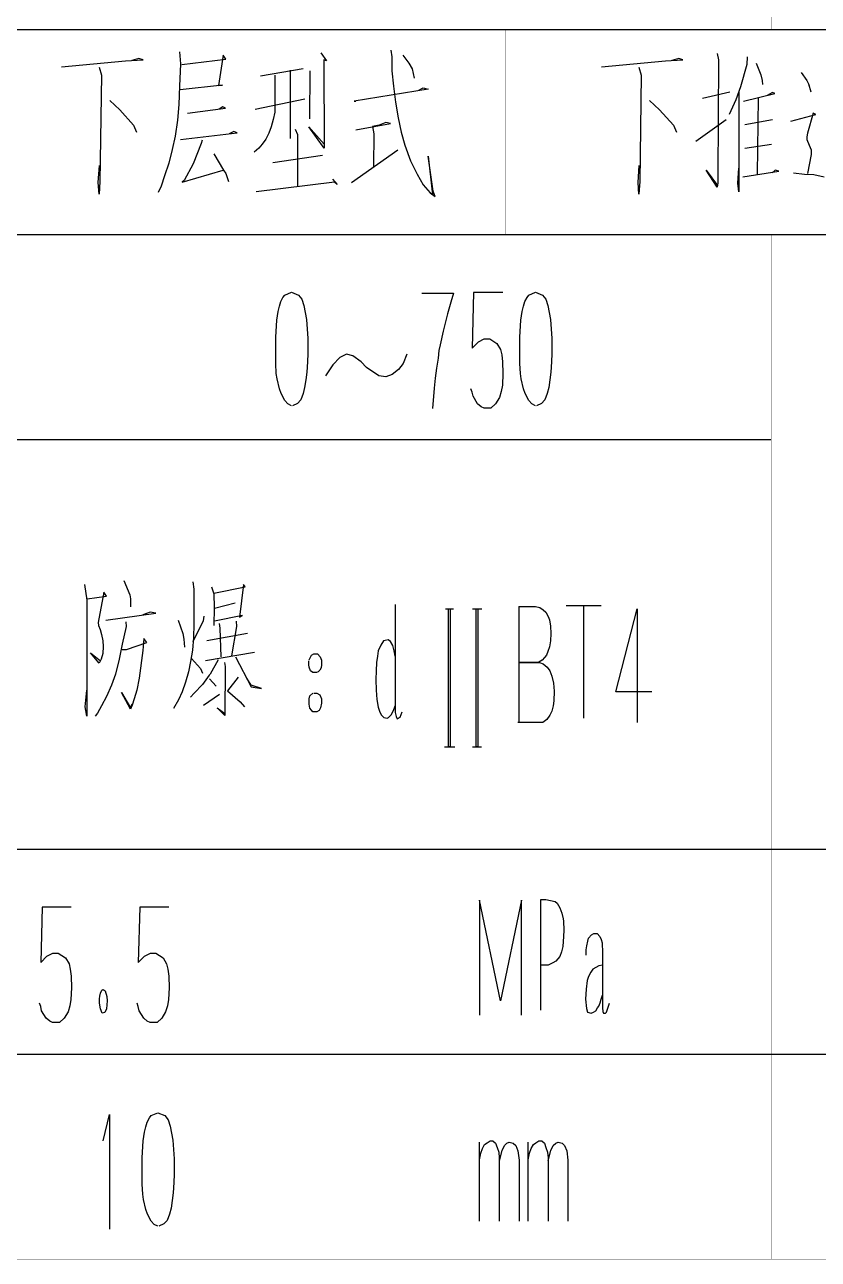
# Model space of a CAD drawing. Extents: x 0 to 2376, y 0 to 3364.
# Drawn here: x 2034 to 2142.4, y 2346.8 to 2515.4 of the extents above; entities that cross this region are included whole.
import ezdxf

# ---------------------------------------------------------------- set-up
doc = ezdxf.new("R2010")
doc.units = 0
doc.header["$MEASUREMENT"] = 0
doc.layers.add('6', color=7, linetype='Continuous')

msp = doc.modelspace()

# ---------------------------------------------------------------- linework, layer by layer
at = {"layer": '6'}
for p, q in [((1616, 2514.79), (2336, 2514.79)), ((2055.17, 2511.74), (2055.33, 2510.09)), ((2074.47, 2511.58), (2075.25, 2510.49)), ((2084.04, 2511.98), (2084.19, 2511.03)), ((2128.6, 2511.51), (2128.81, 2510.64)), ((2039.07, 2509.7), (2047.8, 2510.49)), ((2047.8, 2510.49), (2050.21, 2510.64)), ((2049.63, 2510.8), (2048.69, 2510.56)), ((2050.21, 2510.64), (2049.63, 2510.8)), ((2055.33, 2510.09), (2055.17, 2507.03)), ((2055.49, 2510.02), (2061.5, 2510.72)), ((2061.13, 2511.27), (2060.51, 2507.11)), ((2061.5, 2510.72), (2061.13, 2511.27)), ((2075.25, 2510.49), (2074.89, 2510.64)), ((2074.89, 2510.64), (2074.94, 2498.56)), ((2084.19, 2511.03), (2084.19, 2509.15)), ((2085.66, 2511.27), (2086.49, 2510.17)), ((2086.49, 2510.17), (2086.96, 2509.39)), ((2112.81, 2509.7), (2121.54, 2510.49)), ((2121.54, 2510.49), (2123.94, 2510.64)), ((2123.37, 2510.8), (2122.43, 2510.56)), ((2123.94, 2510.64), (2123.37, 2510.8)), ((2128.81, 2510.64), (2128.7, 2494.8)), ((2132.68, 2510.02), (2131.79, 2506.96)), ((2132.73, 2511.03), (2132.68, 2510.02)), ((2133.93, 2510.17), (2134.56, 2508.6)), ((2044.19, 2509.62), (2044.51, 2508.53)), ((2044.51, 2508.53), (2044.3, 2494.02)), ((2066.26, 2508.45), (2072.06, 2509.47)), ((2068.19, 2508.53), (2068.19, 2504.53)), ((2070.28, 2509.23), (2070.28, 2499.9)), ((2073, 2509.15), (2072.95, 2502.56)), ((2084.19, 2509.15), (2084.4, 2507.03)), ((2086.96, 2509.39), (2087.23, 2508.13)), ((2117.93, 2509.62), (2118.24, 2508.53)), ((2118.24, 2508.53), (2118.03, 2494.02)), ((2134.56, 2508.6), (2134.77, 2507.82)), ((2140.1, 2508.92), (2140.88, 2507.82)), ((2055.17, 2507.03), (2055.07, 2504.53)), ((2061.03, 2507.19), (2055.28, 2506.56)), ((2060.51, 2507.11), (2061.03, 2507.19)), ((2089.16, 2506.64), (2079.02, 2505)), ((2084.4, 2507.03), (2084.66, 2504.84)), ((2087.85, 2506.49), (2088.48, 2506.8)), ((2088.48, 2506.8), (2089.16, 2506.64)), ((2131.79, 2506.96), (2131.16, 2505.15)), ((2131.58, 2506.41), (2131.58, 2492.6)), ((2134.77, 2507.82), (2134.82, 2507.27)), ((2140.88, 2507.82), (2141.2, 2507.19)), ((2141.09, 2507.35), (2141.41, 2506.25)), ((2045.66, 2505.07), (2047.02, 2503.82)), ((2065.53, 2503.9), (2072.32, 2505.31)), ((2079.02, 2505), (2079.28, 2505)), ((2084.66, 2504.84), (2085.03, 2502.72)), ((2119.39, 2505.07), (2120.75, 2503.82)), ((2126.61, 2505.39), (2130.32, 2506.25)), ((2131.16, 2505.15), (2130.27, 2503.19)), ((2132.2, 2505), (2136.49, 2506.02)), ((2134.19, 2505.39), (2134.09, 2495.03)), ((2136.18, 2506.17), (2135.45, 2505.78)), ((2136.49, 2506.02), (2136.18, 2506.17)), ((2047.02, 2503.82), (2048.9, 2501.7)), ((2055.07, 2504.53), (2054.91, 2502.41)), ((2056.27, 2503.35), (2061.45, 2504.05)), ((2061.08, 2504.21), (2060.61, 2503.9)), ((2061.45, 2504.05), (2061.08, 2504.21)), ((2068.19, 2503.51), (2067.98, 2502.49)), ((2068.19, 2504.53), (2068.19, 2503.51)), ((2120.75, 2503.82), (2122.64, 2501.7)), ((2138.69, 2502.25), (2142.09, 2503.19)), ((2141.72, 2503.35), (2140.94, 2500.6)), ((2142.09, 2503.19), (2141.72, 2503.35)), ((2048.9, 2501.7), (2049.32, 2500.76)), ((2054.91, 2502.41), (2054.6, 2500.21)), ((2067.72, 2501.47), (2067.36, 2500.6)), ((2067.98, 2502.49), (2067.72, 2501.47)), ((2074.94, 2498.56), (2072.85, 2501.47)), ((2072.85, 2501.47), (2074.94, 2499.11)), ((2079.28, 2501.07), (2083.98, 2501.94)), ((2082.47, 2501.7), (2081.53, 2501.54)), ((2081.53, 2501.54), (2081.74, 2500.53)), ((2083.36, 2502.09), (2082.47, 2501.7)), ((2083.98, 2501.94), (2083.36, 2502.09)), ((2085.03, 2502.72), (2085.45, 2500.76)), ((2122.64, 2501.7), (2123.05, 2500.76)), ((2125.72, 2499.51), (2129.85, 2502.49)), ((2132.41, 2501.78), (2136.18, 2502.49)), ((2054.6, 2500.21), (2054.18, 2498.41)), ((2055.33, 2499.74), (2063.07, 2500.68)), ((2058.26, 2499.66), (2058.15, 2499.19)), ((2062.6, 2500.84), (2061.97, 2500.53)), ((2063.07, 2500.68), (2062.6, 2500.84)), ((2066.99, 2499.82), (2066.47, 2499.11)), ((2067.36, 2500.6), (2066.99, 2499.82)), ((2070.96, 2501.15), (2071.28, 2500.45)), ((2071.28, 2500.45), (2071.28, 2493.39)), ((2081.74, 2500.53), (2081.68, 2496.05)), ((2085.45, 2500.76), (2085.97, 2498.96)), ((2140.94, 2500.6), (2140.88, 2500.13)), ((2140.88, 2500.13), (2140.88, 2499.74)), ((2140.88, 2499.74), (2141.2, 2498.96)), ((2054.18, 2498.41), (2053.71, 2496.53)), ((2058.15, 2499.19), (2057.06, 2496.45)), ((2066, 2498.56), (2065.37, 2498.02)), ((2066.47, 2499.11), (2066, 2498.56)), ((2078.65, 2493.86), (2084.98, 2498.33)), ((2085.97, 2498.96), (2086.75, 2496.84)), ((2132.41, 2498.56), (2136.02, 2499.11)), ((2141.2, 2498.96), (2141.46, 2498.33)), ((2141.46, 2498.33), (2141.46, 2497.7)), ((2044.09, 2493.86), (2044.25, 2496.21)), ((2053.71, 2496.53), (2053.13, 2494.8)), ((2057.06, 2496.45), (2055.8, 2494.17)), ((2059.88, 2497.78), (2061.19, 2495.58)), ((2067.93, 2496.6), (2074.73, 2497.62)), ((2086.75, 2496.84), (2087.64, 2495.03)), ((2089.84, 2492.68), (2089.16, 2497.47)), ((2089.16, 2497.47), (2089.74, 2492.21)), ((2117.83, 2493.86), (2117.98, 2496.21)), ((2141.46, 2497.7), (2140.94, 2495.11)), ((2053.13, 2494.8), (2052.66, 2493.39)), ((2055.54, 2493.94), (2061.13, 2495.58)), ((2061.19, 2495.58), (2061.5, 2495.11)), ((2061.5, 2495.11), (2061.71, 2494.56)), ((2061.71, 2494.56), (2061.87, 2494.02)), ((2087.64, 2495.03), (2088.48, 2493.54)), ((2128.6, 2493.23), (2127.13, 2495.58)), ((2127.13, 2495.58), (2128.65, 2493.47)), ((2128.7, 2494.8), (2128.7, 2493.78)), ((2131.42, 2493.78), (2131.58, 2495.82)), ((2132.1, 2494.64), (2137.02, 2495.43)), ((2136.54, 2495.58), (2136.13, 2495.19)), ((2137.02, 2495.43), (2136.54, 2495.58)), ((2139.05, 2495.19), (2140.52, 2495.03)), ((2140.52, 2495.03), (2141.83, 2494.96)), ((2141.83, 2494.96), (2143.24, 2494.64)), ((2044.19, 2492.29), (2044.09, 2493.86)), ((2044.3, 2494.02), (2044.19, 2492.29)), ((2052.66, 2493.39), (2052.25, 2492.53)), ((2055.8, 2494.17), (2055.54, 2493.94)), ((2076.35, 2493.94), (2065.63, 2492.6)), ((2076.09, 2494.33), (2076.72, 2493.62)), ((2076.72, 2493.62), (2076.35, 2493.94)), ((2088.48, 2493.54), (2089.42, 2492.45)), ((2117.93, 2492.29), (2117.83, 2493.86)), ((2118.03, 2494.02), (2117.93, 2492.29)), ((2128.7, 2493.78), (2128.6, 2493.23)), ((2131.58, 2492.6), (2131.42, 2493.78)), ((2089.42, 2492.45), (2090.1, 2491.98)), ((2090.1, 2491.98), (2089.84, 2492.68)), ((1736, 2486.79), (2336, 2486.79)), ((2069.03, 2477.63), (2069.31, 2478.19)), ((2069.31, 2478.19), (2069.58, 2478.51)), ((2069.58, 2478.51), (2070.46, 2478.91)), ((2070.46, 2478.91), (2071.41, 2478.51)), ((2071.41, 2478.51), (2071.88, 2477.95)), ((2071.88, 2477.95), (2072.16, 2477.07)), ((2088.29, 2478.75), (2092.61, 2478.75)), ((2092.61, 2478.75), (2092.24, 2477.55)), ((2095.35, 2478.83), (2095.14, 2471.23)), ((2099.33, 2478.83), (2095.35, 2478.83)), ((2102.36, 2477.63), (2102.65, 2478.19)), ((2102.65, 2478.19), (2102.91, 2478.51)), ((2102.91, 2478.51), (2103.8, 2478.91)), ((2103.8, 2478.91), (2104.74, 2478.51)), ((2104.74, 2478.51), (2105.21, 2477.95)), ((2105.21, 2477.95), (2105.5, 2477.07)), ((2068.48, 2475.07), (2068.66, 2476.27)), ((2068.66, 2476.27), (2068.84, 2476.99)), ((2068.84, 2476.99), (2069.03, 2477.63)), ((2072.16, 2477.07), (2072.53, 2475.15)), ((2092.24, 2477.55), (2091.8, 2475.95)), ((2101.81, 2475.07), (2101.99, 2476.27)), ((2101.99, 2476.27), (2102.18, 2476.99)), ((2102.18, 2476.99), (2102.36, 2477.63)), ((2105.5, 2477.07), (2105.86, 2475.15)), ((2068.32, 2472.75), (2068.48, 2475.07)), ((2072.53, 2475.15), (2072.69, 2472.59)), ((2091.8, 2475.95), (2091.17, 2473.55)), ((2101.65, 2472.75), (2101.81, 2475.07)), ((2105.86, 2475.15), (2106.02, 2472.59)), ((2068.32, 2469.95), (2068.32, 2472.75)), ((2091.17, 2473.55), (2090.78, 2471.71)), ((2101.65, 2469.95), (2101.65, 2472.75)), ((2072.69, 2472.59), (2072.69, 2470.51)), ((2090.62, 2470.91), (2090.49, 2469.87)), ((2090.78, 2471.71), (2090.62, 2470.91)), ((2095.14, 2471.23), (2096.01, 2472.11)), ((2096.01, 2472.11), (2096.79, 2472.51)), ((2096.79, 2472.51), (2097.55, 2472.51)), ((2097.55, 2472.51), (2098.54, 2471.87)), ((2098.54, 2471.87), (2099.01, 2471.07)), ((2099.01, 2471.07), (2099.2, 2470.35)), ((2106.02, 2472.59), (2106.02, 2470.51)), ((2068.35, 2469.15), (2068.32, 2469.95)), ((2072.66, 2469.39), (2072.56, 2467.95)), ((2072.69, 2470.51), (2072.66, 2469.39)), ((2077.08, 2469.95), (2076.14, 2468.99)), ((2077.97, 2470.43), (2077.08, 2469.95)), ((2078.86, 2470.19), (2077.97, 2470.43)), ((2080.01, 2469.39), (2078.86, 2470.19)), ((2080.74, 2468.59), (2080.01, 2469.39)), ((2086.23, 2470.43), (2085.71, 2469.15)), ((2090.49, 2469.87), (2090.26, 2468.51)), ((2099.2, 2470.35), (2099.3, 2469.39)), ((2099.3, 2469.39), (2099.35, 2467.79)), ((2101.68, 2469.15), (2101.65, 2469.95)), ((2105.99, 2469.39), (2105.89, 2467.95)), ((2106.02, 2470.51), (2105.99, 2469.39)), ((2068.4, 2467.79), (2068.35, 2469.15)), ((2068.53, 2467.07), (2068.4, 2467.79)), ((2072.56, 2467.95), (2072.43, 2466.91)), ((2076.14, 2468.99), (2075.14, 2467.47)), ((2082.41, 2467.47), (2080.74, 2468.59)), ((2084.24, 2467.63), (2083.35, 2467.31)), ((2085.08, 2468.35), (2084.24, 2467.63)), ((2085.71, 2469.15), (2085.08, 2468.35)), ((2090.26, 2468.51), (2090.1, 2467.15)), ((2099.35, 2467.79), (2099.28, 2466.19)), ((2101.73, 2467.79), (2101.68, 2469.15)), ((2101.86, 2467.07), (2101.73, 2467.79)), ((2105.89, 2467.95), (2105.76, 2466.91)), ((2068.84, 2465.71), (2068.53, 2467.07)), ((2072.27, 2465.87), (2072.06, 2465.07)), ((2072.43, 2466.91), (2072.27, 2465.87)), ((2083.35, 2467.31), (2082.41, 2467.47)), ((2090.1, 2467.15), (2089.94, 2465.79)), ((2099.28, 2466.19), (2099.12, 2465.31)), ((2102.18, 2465.71), (2101.86, 2467.07)), ((2105.6, 2465.87), (2105.39, 2465.07)), ((2105.76, 2466.91), (2105.6, 2465.87)), ((2069.05, 2465.07), (2068.84, 2465.71)), ((2069.58, 2464.11), (2069.05, 2465.07)), ((2071.75, 2464.19), (2071.3, 2463.71)), ((2072.06, 2465.07), (2071.75, 2464.19)), ((2089.94, 2465.79), (2089.73, 2462.99)), ((2095.14, 2465.23), (2094.99, 2465.71)), ((2095.28, 2464.67), (2095.14, 2465.23)), ((2095.9, 2463.63), (2095.28, 2464.67)), ((2098.88, 2464.51), (2098.36, 2463.63)), ((2099.12, 2465.31), (2098.88, 2464.51)), ((2102.39, 2465.07), (2102.18, 2465.71)), ((2102.91, 2464.11), (2102.39, 2465.07)), ((2105.08, 2464.19), (2104.63, 2463.71)), ((2105.39, 2465.07), (2105.08, 2464.19)), ((2069.97, 2463.63), (2069.58, 2464.11)), ((2070.49, 2463.39), (2069.97, 2463.63)), ((2071.3, 2463.71), (2070.6, 2463.39)), ((2096.37, 2463.23), (2095.9, 2463.63)), ((2096.77, 2463.07), (2096.37, 2463.23)), ((2097.71, 2463.07), (2096.77, 2463.07)), ((2098.36, 2463.63), (2097.71, 2463.07)), ((2103.3, 2463.63), (2102.91, 2464.11)), ((2103.82, 2463.39), (2103.3, 2463.63)), ((2104.63, 2463.71), (2103.93, 2463.39)), ((1616, 2458.79), (2136, 2458.79)), ((2042.19, 2438.95), (2042.51, 2436.83)), ((2047.58, 2439.5), (2048.41, 2437.54)), ((2056.99, 2439.34), (2057.15, 2438.32)), ((2063.94, 2438.95), (2063.37, 2434.48)), ((2064.15, 2438.64), (2063.94, 2438.95)), ((2042.56, 2436.99), (2045.22, 2437.38)), ((2044.86, 2437.93), (2044.07, 2433.78)), ((2045.22, 2437.38), (2044.86, 2437.93)), ((2048.41, 2437.54), (2048.47, 2436.99)), ((2057.15, 2438.32), (2057.15, 2435.97)), ((2059.55, 2438.64), (2059.86, 2437.7)), ((2059.86, 2437.78), (2064.15, 2438.64)), ((2059.86, 2437.7), (2059.92, 2435.82)), ((2042.51, 2436.83), (2042.51, 2420.99)), ((2048.47, 2436.99), (2048.47, 2435.89)), ((2057.15, 2435.97), (2057.15, 2433.54)), ((2059.92, 2435.82), (2059.86, 2433.38)), ((2059.97, 2435.74), (2062.79, 2436.44)), ((2084.65, 2436.21), (2084.65, 2421.49)), ((2092.62, 2435.57), (2091.52, 2435.57)), ((2091.94, 2416.77), (2091.94, 2435.57)), ((2092.15, 2435.57), (2092.15, 2416.77)), ((2096.49, 2435.57), (2095.19, 2435.57)), ((2095.71, 2416.77), (2095.71, 2435.57)), ((2095.92, 2435.57), (2095.92, 2416.77)), ((2101.51, 2435.97), (2103.79, 2435.97)), ((2101.56, 2420.13), (2101.56, 2435.97)), ((2103.79, 2435.97), (2104.39, 2435.81)), ((2104.39, 2435.81), (2104.86, 2435.49)), ((2104.86, 2435.49), (2105.22, 2435.17)), ((2112.78, 2436.05), (2108, 2436.05)), ((2110.37, 2436.05), (2110.37, 2420.69)), ((2114.77, 2424.29), (2117.7, 2435.65)), ((2117.7, 2435.65), (2117.7, 2420.13)), ((2045.12, 2434.09), (2051.97, 2435.03)), ((2047.84, 2433.85), (2047.89, 2433.23)), ((2051.19, 2435.19), (2050.19, 2434.8)), ((2051.97, 2435.03), (2051.19, 2435.19)), ((2055, 2434.09), (2055.63, 2432.29)), ((2058.4, 2434.01), (2056.99, 2431.11)), ((2058.51, 2434.64), (2058.4, 2434.01)), ((2063.79, 2434.72), (2059.97, 2433.93)), ((2062.9, 2433.93), (2062.95, 2433.23)), ((2063.37, 2434.48), (2063.79, 2434.72)), ((2105.22, 2435.17), (2105.51, 2434.61)), ((2105.51, 2434.61), (2105.72, 2434.13)), ((2105.72, 2434.13), (2105.83, 2433.25)), ((2044.07, 2433.78), (2044.13, 2433.38)), ((2044.13, 2433.38), (2044.34, 2432.83)), ((2044.34, 2432.83), (2044.54, 2432.13)), ((2044.54, 2432.13), (2044.7, 2431.27)), ((2047.89, 2433.23), (2047.37, 2430.8)), ((2055.63, 2432.29), (2055.79, 2431.5)), ((2057.15, 2433.54), (2057.09, 2431.74)), ((2064.47, 2432.29), (2058.92, 2431.27)), ((2060.6, 2433.62), (2060.7, 2432.99)), ((2060.7, 2432.99), (2060.81, 2429.07)), ((2062.95, 2433.23), (2062.27, 2429.23)), ((2105.83, 2433.25), (2105.88, 2432.29)), ((2105.88, 2432.29), (2105.83, 2431.25)), ((2044.7, 2431.27), (2044.75, 2430.48)), ((2044.75, 2430.48), (2044.7, 2429.54)), ((2047.37, 2430.8), (2046.95, 2428.76)), ((2047.94, 2430.09), (2050.71, 2431.03)), ((2050.3, 2431.58), (2050.19, 2429.93)), ((2050.71, 2431.03), (2050.3, 2431.58)), ((2055.79, 2431.5), (2055.84, 2430.4)), ((2057.09, 2431.74), (2056.94, 2430.01)), ((2082.66, 2430.69), (2082.32, 2429.89)), ((2083.03, 2431.25), (2082.66, 2430.69)), ((2083.26, 2431.33), (2083.03, 2431.25)), ((2083.66, 2431.41), (2083.26, 2431.33)), ((2084.02, 2431.17), (2083.66, 2431.41)), ((2084.31, 2430.61), (2084.02, 2431.17)), ((2084.52, 2429.89), (2084.31, 2430.61)), ((2105.72, 2430.45), (2105.49, 2429.81)), ((2105.83, 2431.25), (2105.72, 2430.45)), ((2044.23, 2428.21), (2043.03, 2429.62)), ((2043.03, 2429.62), (2044.39, 2428.52)), ((2044.49, 2428.76), (2044.23, 2428.21)), ((2044.7, 2429.54), (2044.49, 2428.76)), ((2046.95, 2428.76), (2046.43, 2426.72)), ((2047.37, 2430.09), (2047.94, 2430.09)), ((2050.19, 2429.93), (2049.67, 2426.17)), ((2056.94, 2430.01), (2056.68, 2428.44)), ((2056.83, 2428.83), (2058.03, 2427.5)), ((2058.71, 2428.6), (2065.41, 2429.7)), ((2062.85, 2429.07), (2064.99, 2424.99)), ((2072.88, 2428.69), (2073.2, 2429.33)), ((2073.2, 2429.33), (2073.51, 2429.49)), ((2073.51, 2429.49), (2074.03, 2429.49)), ((2074.03, 2429.49), (2074.4, 2429.09)), ((2074.4, 2429.09), (2074.56, 2428.61)), ((2082.22, 2429.17), (2082.09, 2428.29)), ((2082.32, 2429.89), (2082.22, 2429.17)), ((2084.62, 2429.17), (2084.52, 2429.89)), ((2105.04, 2429.01), (2104.73, 2428.61)), ((2105.3, 2429.33), (2105.04, 2429.01)), ((2105.49, 2429.81), (2105.3, 2429.33)), ((2056.68, 2428.44), (2056.41, 2427.03)), ((2058.03, 2427.5), (2058.3, 2426.87)), ((2060.44, 2428.68), (2059.39, 2426.72)), ((2061.33, 2428.29), (2061.43, 2427.74)), ((2061.43, 2427.74), (2061.38, 2421.07)), ((2072.83, 2427.97), (2072.83, 2428.53)), ((2072.88, 2427.65), (2072.83, 2427.97)), ((2073.09, 2427.17), (2072.88, 2427.65)), ((2073.41, 2426.93), (2073.09, 2427.17)), ((2074.35, 2427.25), (2074.14, 2427.01)), ((2074.51, 2427.57), (2074.35, 2427.25)), ((2074.56, 2427.97), (2074.51, 2427.57)), ((2074.56, 2428.61), (2074.56, 2427.97)), ((2082.03, 2427.17), (2082.01, 2425.97)), ((2082.09, 2428.29), (2082.03, 2427.17)), ((2104.18, 2428.29), (2101.67, 2428.29)), ((2101.67, 2428.29), (2104.36, 2428.29)), ((2104.26, 2428.37), (2104.18, 2428.29)), ((2104.73, 2428.61), (2104.26, 2428.37)), ((2104.36, 2428.29), (2104.86, 2428.13)), ((2104.86, 2428.13), (2105.38, 2427.65)), ((2105.38, 2427.65), (2105.75, 2427.17)), ((2105.75, 2427.17), (2106.03, 2426.45)), ((2046.43, 2426.72), (2045.9, 2425.23)), ((2049.67, 2426.17), (2049.36, 2424.52)), ((2056, 2425.62), (2055.53, 2424.29)), ((2056.41, 2427.03), (2056, 2425.62)), ((2059.24, 2426.56), (2058.3, 2425.31)), ((2059.39, 2426.72), (2059.24, 2426.56)), ((2059.29, 2426.09), (2060.18, 2425.07)), ((2063.21, 2426.32), (2061.75, 2424.44)), ((2064.99, 2425.23), (2064.36, 2426.17)), ((2073.88, 2426.93), (2073.41, 2426.93)), ((2074.14, 2427.01), (2073.88, 2426.93)), ((2082.01, 2425.97), (2082.06, 2424.53)), ((2106.03, 2426.45), (2106.24, 2425.49)), ((2106.24, 2425.49), (2106.35, 2424.37)), ((2042.3, 2422.25), (2042.51, 2424.52)), ((2045.9, 2425.23), (2045.22, 2423.66)), ((2048.47, 2421.93), (2047.26, 2424.21)), ((2047.26, 2424.21), (2048.47, 2422.09)), ((2049.36, 2424.52), (2048.99, 2423.34)), ((2055.53, 2424.29), (2055.05, 2423.19)), ((2057.2, 2424.13), (2056.68, 2423.58)), ((2058.3, 2425.31), (2057.2, 2424.13)), ((2058.45, 2422.48), (2060.65, 2423.97)), ((2061.75, 2424.44), (2063.47, 2422.95)), ((2066.4, 2424.76), (2064.99, 2425.23)), ((2064.99, 2424.99), (2066.4, 2424.76)), ((2072.88, 2423.33), (2072.99, 2423.73)), ((2072.99, 2423.73), (2073.41, 2424.13)), ((2073.51, 2424.13), (2073.93, 2424.13)), ((2073.93, 2424.13), (2074.35, 2423.89)), ((2074.35, 2423.89), (2074.56, 2423.33)), ((2082.06, 2424.53), (2082.14, 2423.25)), ((2106.35, 2424.37), (2106.32, 2423.09)), ((2119.71, 2424.29), (2114.77, 2424.29)), ((2042.51, 2420.99), (2042.3, 2422.25)), ((2044.54, 2422.4), (2043.97, 2421.38)), ((2045.22, 2423.66), (2044.54, 2422.4)), ((2048.47, 2422.09), (2048.73, 2422.64)), ((2048.73, 2422.48), (2048.47, 2421.93)), ((2048.99, 2423.34), (2048.73, 2422.48)), ((2055.05, 2423.19), (2054.37, 2422.01)), ((2061.38, 2421.07), (2060.34, 2422.09)), ((2060.34, 2422.09), (2061.33, 2421.38)), ((2063.47, 2422.95), (2064.05, 2422.25)), ((2072.88, 2422.61), (2072.88, 2423.33)), ((2072.99, 2422.05), (2072.88, 2422.61)), ((2073.2, 2421.81), (2072.99, 2422.05)), ((2074.45, 2422.13), (2074.24, 2421.73)), ((2074.56, 2422.77), (2074.45, 2422.13)), ((2074.56, 2423.33), (2074.56, 2422.77)), ((2082.14, 2423.25), (2082.3, 2422.21)), ((2082.3, 2422.21), (2082.51, 2421.65)), ((2084.39, 2421.73), (2084.62, 2422.37)), ((2106.22, 2422.37), (2106.03, 2421.65)), ((2106.32, 2423.09), (2106.22, 2422.37)), ((2043.97, 2421.38), (2043.66, 2420.99)), ((2073.41, 2421.57), (2073.2, 2421.81)), ((2073.93, 2421.57), (2073.41, 2421.57)), ((2074.24, 2421.73), (2073.93, 2421.57)), ((2082.51, 2421.65), (2082.74, 2421.17)), ((2082.74, 2421.17), (2083.08, 2420.77)), ((2083.08, 2420.77), (2083.52, 2420.69)), ((2083.52, 2420.69), (2083.73, 2420.77)), ((2083.73, 2420.77), (2084.1, 2421.17)), ((2084.1, 2421.17), (2084.39, 2421.73)), ((2084.65, 2421.49), (2084.75, 2420.93)), ((2084.75, 2420.93), (2084.91, 2420.61)), ((2084.91, 2420.61), (2085.3, 2420.85)), ((2085.3, 2420.85), (2085.59, 2421.57)), ((2105.35, 2420.53), (2104.81, 2420.13)), ((2105.77, 2421.09), (2105.35, 2420.53)), ((2106.03, 2421.65), (2105.77, 2421.09)), ((2104.81, 2420.13), (2101.41, 2420.13)), ((2091.37, 2416.77), (2092.78, 2416.77)), ((2092.15, 2416.77), (2091.94, 2416.77)), ((2095.19, 2416.77), (2096.44, 2416.77)), ((2095.92, 2416.77), (2095.71, 2416.77)), ((1616, 2402.79), (2336, 2402.79)), ((2099.01, 2382.07), (2096.14, 2395.83)), ((2096.14, 2395.83), (2096.14, 2380.15)), ((2101.89, 2395.83), (2099.01, 2382.07)), ((2101.89, 2380.15), (2101.89, 2395.83)), ((2104.53, 2380.79), (2104.53, 2395.91)), ((2104.53, 2395.91), (2105.21, 2395.91)), ((2105.21, 2395.91), (2106.49, 2395.67)), ((2106.49, 2395.67), (2106.75, 2395.43)), ((2106.75, 2395.43), (2107.14, 2394.79)), ((2036.43, 2394.9), (2036.22, 2387.3)), ((2040.4, 2394.9), (2036.43, 2394.9)), ((2049.76, 2394.9), (2049.55, 2387.3)), ((2053.73, 2394.9), (2049.76, 2394.9)), ((2107.14, 2394.79), (2107.4, 2394.07)), ((2107.4, 2394.07), (2107.56, 2393.27)), ((2107.56, 2393.27), (2107.61, 2392.95)), ((2107.61, 2392.95), (2107.67, 2391.75)), ((2107.67, 2391.75), (2107.64, 2390.87)), ((2107.64, 2390.87), (2107.53, 2389.51)), ((2110.8, 2389.59), (2110.93, 2390.23)), ((2110.93, 2390.23), (2111.06, 2390.63)), ((2111.06, 2390.63), (2111.46, 2391.11)), ((2111.46, 2391.11), (2111.77, 2391.27)), ((2111.77, 2391.27), (2112.01, 2391.27)), ((2112.01, 2391.27), (2112.24, 2391.27)), ((2112.24, 2391.27), (2112.58, 2390.87)), ((2112.58, 2390.87), (2112.76, 2390.47)), ((2112.76, 2390.47), (2112.89, 2389.99)), ((2112.89, 2389.99), (2112.95, 2388.63)), ((2037.08, 2388.18), (2037.87, 2388.58)), ((2037.87, 2388.58), (2038.62, 2388.58)), ((2038.62, 2388.58), (2039.62, 2387.94)), ((2050.41, 2388.18), (2051.2, 2388.58)), ((2051.2, 2388.58), (2051.96, 2388.58)), ((2051.96, 2388.58), (2052.95, 2387.94)), ((2107.35, 2388.79), (2107.14, 2388.15)), ((2107.53, 2389.51), (2107.35, 2388.79)), ((2110.7, 2388.31), (2110.72, 2389.03)), ((2110.72, 2389.03), (2110.8, 2389.59)), ((2112.95, 2388.63), (2112.95, 2381.11)), ((2036.22, 2387.3), (2037.08, 2388.18)), ((2039.62, 2387.94), (2040.09, 2387.14)), ((2040.09, 2387.14), (2040.27, 2386.42)), ((2049.55, 2387.3), (2050.41, 2388.18)), ((2052.95, 2387.94), (2053.42, 2387.14)), ((2053.42, 2387.14), (2053.6, 2386.42)), ((2105.52, 2386.95), (2104.53, 2386.95)), ((2106.18, 2387.27), (2105.52, 2386.95)), ((2106.59, 2387.51), (2106.18, 2387.27)), ((2107.14, 2388.15), (2106.59, 2387.51)), ((2112.06, 2386.63), (2111.64, 2386.39)), ((2112.45, 2386.87), (2112.06, 2386.63)), ((2112.95, 2386.95), (2112.45, 2386.87)), ((2040.27, 2386.42), (2040.37, 2385.46)), ((2040.37, 2385.46), (2040.43, 2383.86)), ((2053.6, 2386.42), (2053.71, 2385.46)), ((2053.71, 2385.46), (2053.76, 2383.86)), ((2111.06, 2385.43), (2110.85, 2384.87)), ((2111.35, 2385.99), (2111.06, 2385.43)), ((2111.64, 2386.39), (2111.35, 2385.99)), ((2040.43, 2383.86), (2040.35, 2382.26)), ((2044.37, 2383.14), (2044.58, 2383.54)), ((2044.58, 2383.54), (2044.71, 2383.62)), ((2044.77, 2383.62), (2045.05, 2383.46)), ((2045.05, 2383.46), (2045.24, 2382.66)), ((2053.76, 2383.86), (2053.68, 2382.26)), ((2110.7, 2383.67), (2110.65, 2382.31)), ((2110.85, 2384.87), (2110.7, 2383.67)), ((2036.22, 2381.3), (2036.06, 2381.78)), ((2040.35, 2382.26), (2040.19, 2381.38)), ((2044.24, 2382.34), (2044.3, 2382.74)), ((2044.24, 2381.78), (2044.24, 2382.34)), ((2044.37, 2380.98), (2044.24, 2381.78)), ((2044.3, 2382.74), (2044.37, 2383.14)), ((2045.29, 2382.1), (2045.21, 2380.98)), ((2045.24, 2382.66), (2045.29, 2382.1)), ((2049.55, 2381.3), (2049.39, 2381.78)), ((2053.68, 2382.26), (2053.53, 2381.38)), ((2110.65, 2382.31), (2110.75, 2381.03)), ((2112.45, 2381.35), (2112.63, 2381.83)), ((2112.63, 2381.83), (2112.76, 2382.31)), ((2112.76, 2382.31), (2112.95, 2382.87)), ((2113.65, 2380.95), (2113.89, 2381.75)), ((2036.35, 2380.74), (2036.22, 2381.3)), ((2036.98, 2379.7), (2036.35, 2380.74)), ((2039.96, 2380.58), (2039.43, 2379.7)), ((2040.19, 2381.38), (2039.96, 2380.58)), ((2044.61, 2380.42), (2044.37, 2380.98)), ((2044.98, 2380.5), (2044.61, 2380.42)), ((2045.21, 2380.98), (2044.98, 2380.5)), ((2049.68, 2380.74), (2049.55, 2381.3)), ((2050.31, 2379.7), (2049.68, 2380.74)), ((2053.29, 2380.58), (2052.77, 2379.7)), ((2053.53, 2381.38), (2053.29, 2380.58)), ((2110.75, 2381.03), (2110.91, 2380.55)), ((2110.91, 2380.55), (2111.4, 2380.39)), ((2111.4, 2380.39), (2111.72, 2380.55)), ((2111.72, 2380.55), (2112.03, 2380.71)), ((2112.03, 2380.71), (2112.27, 2381.11)), ((2112.27, 2381.11), (2112.45, 2381.35)), ((2112.95, 2381.11), (2113, 2380.63)), ((2113, 2380.63), (2113.1, 2380.39)), ((2113.1, 2380.39), (2113.36, 2380.39)), ((2113.36, 2380.39), (2113.5, 2380.55)), ((2113.5, 2380.55), (2113.65, 2380.95)), ((2037.45, 2379.3), (2036.98, 2379.7)), ((2037.84, 2379.14), (2037.45, 2379.3)), ((2038.78, 2379.14), (2037.84, 2379.14)), ((2039.43, 2379.7), (2038.78, 2379.14)), ((2050.78, 2379.3), (2050.31, 2379.7)), ((2051.17, 2379.14), (2050.78, 2379.3)), ((2052.11, 2379.14), (2051.17, 2379.14)), ((2052.77, 2379.7), (2052.11, 2379.14)), ((1736, 2374.79), (2336, 2374.79)), ((2044.74, 2362.96), (2045.63, 2366.56)), ((2045.63, 2366.56), (2045.63, 2350.88)), ((2051.07, 2366.08), (2051.33, 2366.4)), ((2051.33, 2366.4), (2052.22, 2366.8)), ((2052.22, 2366.8), (2053.16, 2366.4)), ((2053.16, 2366.4), (2053.63, 2365.84)), ((2050.41, 2364.16), (2050.6, 2364.88)), ((2050.6, 2364.88), (2050.78, 2365.52)), ((2050.78, 2365.52), (2051.07, 2366.08)), ((2053.63, 2365.84), (2053.92, 2364.96)), ((2053.92, 2364.96), (2054.28, 2363.04)), ((2050.23, 2362.96), (2050.41, 2364.16)), ((2054.28, 2363.04), (2054.44, 2360.48)), ((2050.07, 2360.64), (2050.23, 2362.96)), ((2096.14, 2351.98), (2096.14, 2362.78)), ((2096.32, 2361.26), (2096.55, 2361.9)), ((2096.55, 2361.9), (2096.84, 2362.46)), ((2096.84, 2362.46), (2097.18, 2362.7)), ((2097.18, 2362.7), (2097.6, 2362.94)), ((2097.6, 2362.94), (2097.99, 2362.94)), ((2097.99, 2362.94), (2098.36, 2362.62)), ((2098.36, 2362.62), (2098.57, 2362.06)), ((2098.57, 2362.06), (2098.78, 2361.42)), ((2098.78, 2361.42), (2098.85, 2360.62)), ((2098.88, 2360.22), (2099.25, 2361.66)), ((2099.25, 2361.66), (2099.56, 2362.3)), ((2099.56, 2362.3), (2099.9, 2362.62)), ((2099.9, 2362.62), (2100.21, 2362.78)), ((2100.21, 2362.78), (2100.76, 2362.62)), ((2100.76, 2362.62), (2101.1, 2362.3)), ((2101.1, 2362.3), (2101.39, 2361.58)), ((2101.39, 2361.58), (2101.55, 2360.3)), ((2102.8, 2351.98), (2102.8, 2362.78)), ((2102.99, 2361.26), (2103.22, 2361.9)), ((2103.22, 2361.9), (2103.51, 2362.46)), ((2103.51, 2362.46), (2103.85, 2362.7)), ((2103.85, 2362.7), (2104.27, 2362.94)), ((2104.27, 2362.94), (2104.66, 2362.94)), ((2104.66, 2362.94), (2105.02, 2362.62)), ((2105.02, 2362.62), (2105.23, 2362.06)), ((2105.23, 2362.06), (2105.44, 2361.42)), ((2105.44, 2361.42), (2105.52, 2360.62)), ((2105.55, 2360.22), (2105.91, 2361.66)), ((2105.91, 2361.66), (2106.23, 2362.3)), ((2106.23, 2362.3), (2106.57, 2362.62)), ((2106.57, 2362.62), (2106.88, 2362.78)), ((2106.88, 2362.78), (2107.43, 2362.62)), ((2107.43, 2362.62), (2107.77, 2362.3)), ((2107.77, 2362.3), (2108.06, 2361.58)), ((2108.06, 2361.58), (2108.21, 2360.3)), ((2050.07, 2357.84), (2050.07, 2360.64)), ((2054.44, 2360.48), (2054.44, 2358.4)), ((2096.14, 2360.38), (2096.32, 2361.26)), ((2098.85, 2360.62), (2098.85, 2351.98)), ((2101.55, 2360.3), (2101.55, 2351.98)), ((2102.8, 2360.38), (2102.99, 2361.26)), ((2105.52, 2360.62), (2105.52, 2351.98)), ((2108.21, 2360.3), (2108.21, 2351.98)), ((2054.44, 2358.4), (2054.41, 2357.28)), ((2050.1, 2357.04), (2050.07, 2357.84)), ((2050.15, 2355.68), (2050.1, 2357.04)), ((2054.41, 2357.28), (2054.31, 2355.84)), ((2050.28, 2354.96), (2050.15, 2355.68)), ((2050.6, 2353.6), (2050.28, 2354.96)), ((2054.18, 2354.8), (2054.02, 2353.76)), ((2054.31, 2355.84), (2054.18, 2354.8)), ((2050.81, 2352.96), (2050.6, 2353.6)), ((2051.33, 2352), (2050.81, 2352.96)), ((2053.81, 2352.96), (2053.5, 2352.08)), ((2054.02, 2353.76), (2053.81, 2352.96)), ((2051.72, 2351.52), (2051.33, 2352)), ((2052.24, 2351.28), (2051.72, 2351.52)), ((2053.05, 2351.6), (2052.35, 2351.28)), ((2053.5, 2352.08), (2053.05, 2351.6))]:
    msp.add_line(p, q, dxfattribs=at)
at = {"layer": '6', "const_width": 0.03}
for points in [[(2136, 2822.79), (2136, 2514.79)], [(2099.66, 2514.79), (2099.66, 2486.79)], [(2136, 2402.79), (2136, 2486.79)], [(2136, 2346.79), (2136, 2402.79)], [(1616, 2346.79), (2336, 2346.79)]]:
    msp.add_lwpolyline(points, dxfattribs=at)

doc.saveas('drawing.dxf')
